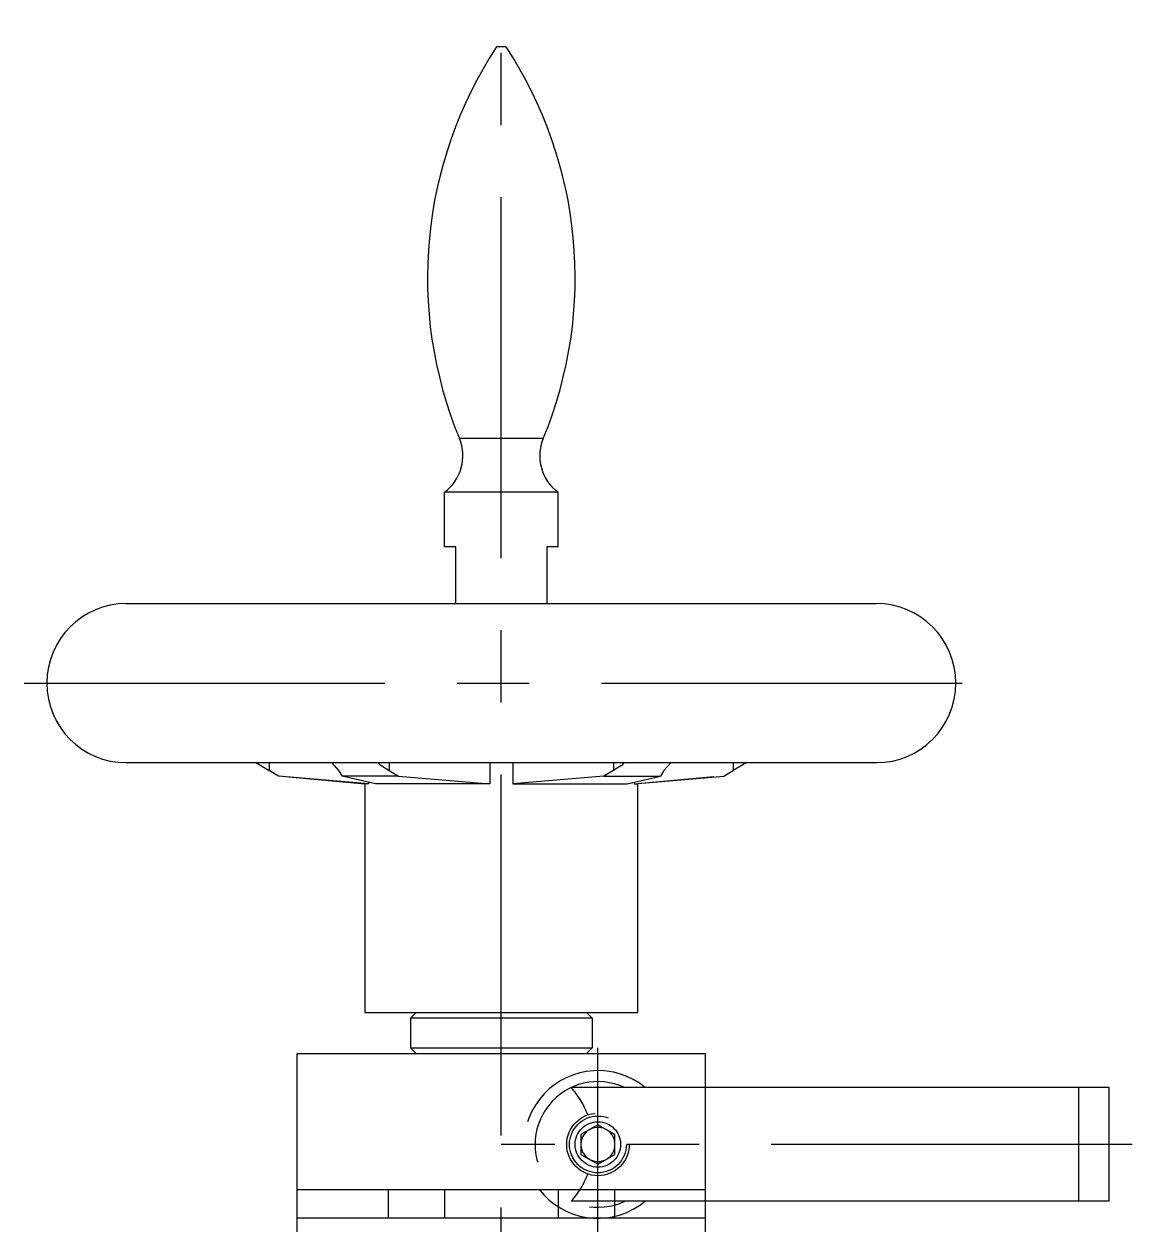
# Model space of a CAD drawing. Extents: x -47 to 453, y -19 to 733.
# Drawn here: x 333.8 to 431.3, y 447.4 to 553 of the extents above; entities that cross this region are included whole.
import ezdxf

# ---------------------------------------------------------------- set-up
doc = ezdxf.new("R2010")
doc.units = 0
doc.linetypes.add('CENTER', pattern=[50.8, 31.75, -6.35, 6.35, -6.35])
doc.linetypes.add('DASHED', pattern=[19.05, 12.7, -6.35])
doc.layers.get('0').update_dxf_attribs({"linetype": 'CONTINUOUS'})
doc.layers.add('CENTER', color=1, linetype='CENTER')

msp = doc.modelspace()

# ---------------------------------------------------------------- linework, layer by layer
at = {"color": 7, "linetype": 'CONTINUOUS'}
for p, q in [((376.17, 551), (375.34, 551)), ((379.45, 516.53), (372.07, 516.53)), ((380.76, 511.79), (370.76, 511.79)), ((370.76, 507), (370.76, 511.79)), ((380.76, 507), (380.76, 511.79)), ((371.76, 507), (370.76, 507)), ((371.76, 502), (371.76, 507)), ((379.76, 507), (379.76, 502)), ((380.76, 507), (379.76, 507)), ((342.76, 502), (408.76, 502)), ((342.76, 488), (408.76, 488)), ((354.16, 488), (355.34, 487.31)), ((355.34, 488), (355.34, 487.31)), ((360.82, 488), (361.44, 487.31)), ((365.88, 488), (365.88, 487.31)), ((374.76, 488), (374.76, 486.14)), ((376.76, 488), (376.76, 486.14)), ((385.63, 488), (385.63, 487.31)), ((390.7, 488), (390.07, 487.31)), ((396.17, 488), (396.17, 487.31)), ((397.35, 488), (396.17, 487.31)), ((356.16, 486.82), (355.34, 487.31)), ((364.07, 486.14), (356.16, 486.82)), ((361.44, 487.31), (361.75, 486.82)), ((364.69, 486.14), (361.75, 486.82)), ((366.72, 486.82), (361.75, 486.82)), ((365.24, 487.72), (365.88, 487.31)), ((365.89, 487.31), (366.72, 486.82)), ((366.72, 486.82), (374.76, 486.14)), ((384.79, 486.82), (376.76, 486.14)), ((385.63, 487.31), (384.79, 486.82)), ((384.79, 486.82), (389.76, 486.82)), ((386.28, 487.72), (385.63, 487.31)), ((386.82, 486.14), (389.76, 486.82)), ((387.44, 486.14), (395.35, 486.82)), ((390.07, 487.31), (389.76, 486.82)), ((395.35, 486.82), (396.17, 487.31)), ((357.05, 486.75), (363.76, 486.14)), ((363.76, 486.14), (363.76, 466)), ((364.07, 486.14), (363.76, 486.14)), ((364.07, 486.28), (364.07, 486.14)), ((374.76, 486.14), (364.69, 486.14)), ((376.76, 486.14), (386.82, 486.14)), ((387.44, 486.28), (387.44, 486.14)), ((387.44, 486.14), (387.76, 486.14)), ((394.46, 486.75), (387.76, 486.14)), ((387.76, 466), (387.76, 486.14)), ((363.76, 466), (375.76, 466)), ((367.76, 465.5), (368.26, 466)), ((375.76, 466), (387.76, 466)), ((383.76, 465.5), (383.26, 466)), ((383.76, 465.5), (367.76, 465.5)), ((367.76, 465.5), (367.76, 462.9)), ((383.76, 465.5), (383.76, 462.9)), ((367.76, 462.9), (375.76, 462.9)), ((367.76, 462.9), (368.26, 462.4)), ((375.76, 462.9), (383.76, 462.9)), ((383.76, 462.9), (383.26, 462.4)), ((357.78, 462.4), (393.76, 462.4)), ((357.78, 462.4), (363.85, 462.4)), ((357.78, 444.3), (357.78, 462.4)), ((387.66, 462.4), (393.76, 462.4)), ((393.73, 444.3), (393.73, 462.4)), ((426.57, 459.4), (393.76, 459.4)), ((426.57, 449.4), (426.57, 459.4)), ((429.26, 459.4), (426.57, 459.4)), ((429.26, 449.4), (429.26, 459.4)), ((393.76, 450.4), (357.78, 450.4)), ((365.81, 450.4), (365.81, 447.9)), ((370.76, 450.4), (370.76, 447.9)), ((380.76, 450.4), (380.76, 447.9)), ((385.71, 450.4), (385.71, 447.9)), ((426.57, 449.4), (393.76, 449.4)), ((429.26, 449.4), (426.57, 449.4)), ((393.76, 447.9), (357.78, 447.9))]:
    msp.add_line(p, q, dxfattribs=at)
at = {"color": 3, "linetype": 'DASHED'}
for p, q in [((393.76, 459.4), (381.9, 459.4)), ((384.26, 456.13), (382.76, 455.27)), ((382.76, 455.27), (382.76, 453.53)), ((385.76, 455.27), (384.26, 456.13)), ((385.76, 453.53), (385.76, 455.27)), ((382.76, 453.53), (384.26, 452.67)), ((384.26, 452.67), (385.76, 453.53)), ((393.76, 449.4), (381.9, 449.4))]:
    msp.add_line(p, q, dxfattribs=at)
for radius in [2.75, 2.5, 2]:
    msp.add_circle((384.26, 454.4), radius, dxfattribs=at)
at = {"color": 7, "linetype": 'CONTINUOUS'}
for centre, radius, start, end in [((406.26, 530.67), 37, 146.6714, 202.4708), ((345.26, 530.67), 37, 337.5292, 33.3286), ((368.37, 515), 4, 306.6383, 22.4708), ((383.14, 515), 4, 157.5292, 233.3617), ((342.76, 495), 7, 90, 270), ((408.76, 495), 7, 270, 90), ((366.2, 489.09), 1.68, 220.462, 234.7696), ((385.31, 489.09), 1.68, 305.2304, 319.538)]:
    msp.add_arc(centre, radius, start, end, dxfattribs=at)
at = {"color": 3, "linetype": 'DASHED'}
for centre, radius, start, end in [((384.26, 454.4), 6.5, 50.2849, 309.7151), ((384.26, 454.4), 5.53, 64.7754, 295.2246), ((376.65, 454.54), 7.15, 20.1116, 42.7693), ((384.26, 454.4), 1.5, 120, 180), ((384.26, 454.4), 1.5, 60, 120), ((384.26, 454.4), 1.5, 0, 60), ((384.26, 454.4), 1.5, 180, 240), ((384.26, 454.4), 1.5, 300, 0), ((384.26, 454.4), 1.5, 240, 300), ((376.65, 454.26), 7.15, 317.2307, 339.8884)]:
    msp.add_arc(centre, radius, start, end, dxfattribs=at)
at = {"layer": 'CENTER', "color": 1, "linetype": 'CENTER'}
for p, q in [((375.76, -2), (375.76, 553)), ((333.76, 495), (417.76, 495)), ((384.26, 445.9), (384.26, 462.9)), ((431.26, 454.4), (375.76, 454.4))]:
    msp.add_line(p, q, dxfattribs=at)

doc.saveas('drawing.dxf')
